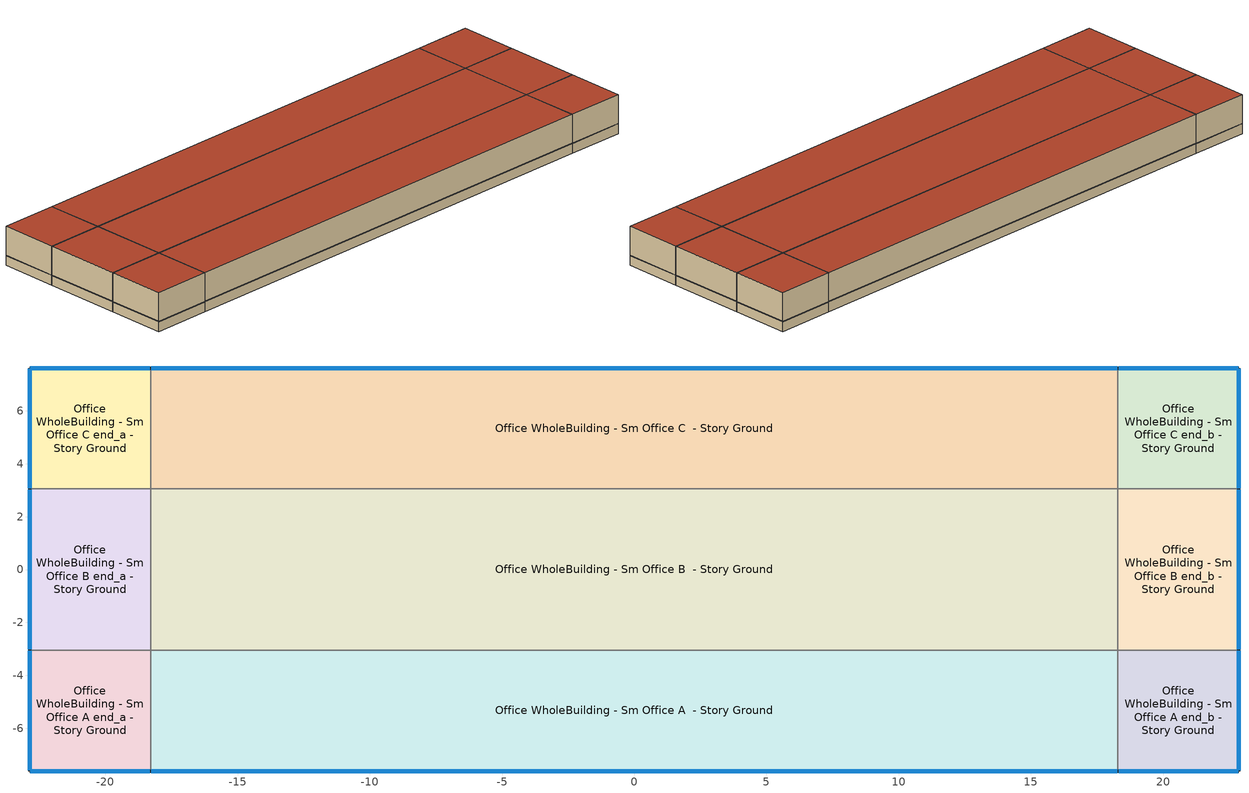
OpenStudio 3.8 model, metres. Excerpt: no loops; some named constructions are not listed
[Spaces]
Office WholeBuilding - Sm Office A end_a - Story Ground
 floor ground (Foundation F 126 Perim 914 Area 209): -22.86,-7.62 -22.86,-3.05 -18.29,-3.05 -18.29,-7.62 z0
 wall outside: -22.86,-3.05 -22.86,-7.62 -18.29,-7.62 z0:3.05
 wall to Office WholeBuilding - Sm Office B end_a - Story Ground: -18.29,-3.05 -22.86,-3.05 z0:3.05
 wall to Office WholeBuilding - Sm Office A  - Story Ground: -18.29,-7.62 -18.29,-3.05 z0:3.05
 window (Window U-0.5 SHGC 0.38): -22.86,-3.07 -22.86,-7.59 / -22.83,-7.62 -18.31,-7.62 z0.76:0.79
 roof outside: -18.29,-7.62 -18.29,-3.05 -22.86,-3.05 -22.86,-7.62 z3.05
Office WholeBuilding - Sm Office B end_a - Story Ground
 floor ground (Foundation F 126 Perim 61 Area 2787): -22.86,-3.05 -22.86,3.05 -18.29,3.05 -18.29,-3.05 z0
 wall outside: -22.86,3.05 -22.86,-3.05 z0:3.05
 wall to Office WholeBuilding - Sm Office C end_a - Story Ground: -18.29,3.05 -22.86,3.05 z0:3.05
 wall to Office WholeBuilding - Sm Office B  - Story Ground: -18.29,-3.05 -18.29,3.05 z0:3.05
 window (Window U-0.5 SHGC 0.38): -22.86,3.02 -22.86,-3.02 z0.76:0.79
 roof outside: -18.29,-3.05 -18.29,3.05 -22.86,3.05 -22.86,-3.05 z3.05
Office WholeBuilding - Sm Office C end_a - Story Ground
 floor ground (Foundation F 126 Perim 914 Area 209): -22.86,3.05 -22.86,7.62 -18.29,7.62 -18.29,3.05 z0
 wall outside: -18.29,7.62 -22.86,7.62 -22.86,3.05 z0:3.05
 wall to Office WholeBuilding - Sm Office C  - Story Ground: -18.29,3.05 -18.29,7.62 z0:3.05
 window (Window U-0.5 SHGC 0.38): -22.86,7.59 -22.86,3.07 / -18.31,7.62 -22.83,7.62 z0.76:0.79
 roof outside: -18.29,3.05 -18.29,7.62 -22.86,7.62 -22.86,3.05 z3.05
Office WholeBuilding - Sm Office A  - Story Ground
 floor ground (Foundation F 126 Perim 3658 Area 16723): -18.29,-7.62 -18.29,-3.05 18.29,-3.05 18.29,-7.62 z0
 wall outside: -18.29,-7.62 18.29,-7.62 z0:3.05
 wall to Office WholeBuilding - Sm Office B  - Story Ground: 18.29,-3.05 -18.29,-3.05 z0:3.05
 wall to Office WholeBuilding - Sm Office A end_b - Story Ground: 18.29,-7.62 18.29,-3.05 z0:3.05
 window (Window U-0.5 SHGC 0.38): -18.26,-7.62 18.26,-7.62 z0.76:0.79
 roof outside: 18.29,-7.62 18.29,-3.05 -18.29,-3.05 -18.29,-7.62 z3.05
Office WholeBuilding - Sm Office B  - Story Ground
 floor ground (Foundation F 126 Perim 0 Area 22297): -18.29,-3.05 -18.29,3.05 18.29,3.05 18.29,-3.05 z0
 wall to Office WholeBuilding - Sm Office C  - Story Ground: 18.29,3.05 -18.29,3.05 z0:3.05
 wall to Office WholeBuilding - Sm Office B end_b - Story Ground: 18.29,-3.05 18.29,3.05 z0:3.05
 roof outside: 18.29,-3.05 18.29,3.05 -18.29,3.05 -18.29,-3.05 z3.05
Office WholeBuilding - Sm Office C  - Story Ground
 floor ground (Foundation F 126 Perim 3658 Area 16723): -18.29,3.05 -18.29,7.62 18.29,7.62 18.29,3.05 z0
 wall outside: 18.29,7.62 -18.29,7.62 z0:3.05
 wall to Office WholeBuilding - Sm Office C end_b - Story Ground: 18.29,3.05 18.29,7.62 z0:3.05
 window (Window U-0.5 SHGC 0.38): 18.26,7.62 -18.26,7.62 z0.76:0.79
 roof outside: 18.29,3.05 18.29,7.62 -18.29,7.62 -18.29,3.05 z3.05
Office WholeBuilding - Sm Office A end_b - Story Ground
 floor ground (Foundation F 126 Perim 914 Area 209): 18.29,-7.62 18.29,-3.05 22.86,-3.05 22.86,-7.62 z0
 wall outside: 18.29,-7.62 22.86,-7.62 22.86,-3.05 z0:3.05
 wall to Office WholeBuilding - Sm Office B end_b - Story Ground: 22.86,-3.05 18.29,-3.05 z0:3.05
 window (Window U-0.5 SHGC 0.38): 18.31,-7.62 22.83,-7.62 / 22.86,-7.59 22.86,-3.07 z0.76:0.79
 roof outside: 22.86,-7.62 22.86,-3.05 18.29,-3.05 18.29,-7.62 z3.05
Office WholeBuilding - Sm Office B end_b - Story Ground
 floor ground (Foundation F 126 Perim 61 Area 2787): 18.29,-3.05 18.29,3.05 22.86,3.05 22.86,-3.05 z0
 wall outside: 22.86,-3.05 22.86,3.05 z0:3.05
 wall to Office WholeBuilding - Sm Office C end_b - Story Ground: 22.86,3.05 18.29,3.05 z0:3.05
 window (Window U-0.5 SHGC 0.38): 22.86,-3.02 22.86,3.02 z0.76:0.79
 roof outside: 22.86,-3.05 22.86,3.05 18.29,3.05 18.29,-3.05 z3.05
Office WholeBuilding - Sm Office C end_b - Story Ground
 floor ground (Foundation F 126 Perim 914 Area 209): 18.29,3.05 18.29,7.62 22.86,7.62 22.86,3.05 z0
 wall outside: 22.86,3.05 22.86,7.62 18.29,7.62 z0:3.05
 window (Window U-0.5 SHGC 0.38): 22.83,7.62 18.31,7.62 / 22.86,3.07 22.86,7.59 z0.76:0.79
 roof outside: 22.86,3.05 22.86,7.62 18.29,7.62 18.29,3.05 z3.05
[Schedule:Day]
Clothing Schedule Summer Clothes: 24, 0, 0.5
Office BLDG_LIGHT_EndUseData Sun Day: Average, 0, 15, 0.0610731, 0, 30, 0.0639204, 0, 45, 0.0639437, 1, 0, 0.063967, 1, 15, 0.0639903, 1, 30, 0.0640136, 1, 45, 0.0639212, 2, 0, 0.0638289, 2, 15, 0.0637365, 2, 30, 0.0636441, 2, 45, 0.0637287, 3, 0, 0.0638133, 3, 15, 0.063898, 3, 30, 0.0639826, 3, 45, 0.0635886, 4, 0, 0.0631946, 4, 15, 0.0628006, 4, 30, 0.0624066, 4, 45, 0.0625703, 5, 0, 0.0627339, 5, 15, 0.0628975, 5, 30, 0.0630612, 5, 45, 0.0632782, 6, 0, 0.0634953, 6, 15, 0.0637123, 6, 30, 0.0639294, 6, 45, 0.0639419, 7, 0, 0.0639544, 7, 15, 0.0639669, 7, 30, 0.0639793, 7, 45, 0.0639844, 8, 0, 0.0639895, 8, 15, 0.0639946, 8, 30, 0.0639996, 8, 45, 0.0639999, 9, 0, 0.0640002, 9, 15, 0.0640004, 9, 30, 0.0640007, 9, 45, 0.0633153, 10, 0, 0.0626299, 10, 15, 0.0619445, 10, 30, 0.0612591, 10, 45, 0.0611019, 11, 0, 0.0611025, 11, 15, 0.0611032, 11, 30, 0.0611039, 11, 45, 0.0611046, 12, 0, 0.0611053, 12, 15, 0.061106, 12, 30, 0.0611066, 12, 45, 0.0611073, 13, 0, 0.061108, 13, 15, 0.0611087, 13, 30, 0.0611094, 13, 45, 0.0611163, 14, 0, 0.0611233, 14, 15, 0.0611303, 14, 30, 0.0611372, 14, 45, 0.0610591, 15, 0, 0.060981, 15, 15, 0.0609029, 15, 30, 0.0608248, 15, 45, 0.060842, 16, 0, 0.0608591, 16, 15, 0.0608762, 16, 30, 0.0608934, 16, 45, 0.0609562, 17, 0, 0.0610191, 17, 15, 0.061082, 17, 30, 0.0611448, 17, 45, 0.0611839, 18, 0, 0.0612229, 18, 15, 0.061262, 18, 30, 0.061301, 18, 45, 0.0612058, 19, 0, 0.0611105, 19, 15, 0.0610153, 19, 30, 0.0609201, 19, 45, 0.0609458, 20, 0, 0.0609715, 20, 15, 0.0609972, 20, 30, 0.0610229, 20, 45, 0.061121, 21, 0, 0.0612191, 21, 15, 0.0613172, 21, 30, 0.0614153, 21, 45, 0.062068, 22, 0, 0.0627207, 22, 15, 0.0633734, 22, 30, 0.0640261, 22, 45, 0.0639992, 23, 0, 0.0639723, 23, 15, 0.0639453, 23, 30, 0.0639184, 23, 45, 0.0639189, 24, 0, 0.0639194
Office BLDG_EQUIP_EndUseData Sat Day: Average, 0, 15, 0.619409, 0, 30, 0.618235, 0, 45, 0.617062, 1, 0, 0.615888, 1, 15, 0.614714, 1, 30, 0.61354, 1, 45, 0.612366, 2, 0, 0.611192, 2, 15, 0.610018, 2, 30, 0.608845, 2, 45, 0.607671, 3, 0, 0.606497, 3, 15, 0.605323, 3, 30, 0.604149, 3, 45, 0.602975, 4, 0, 0.601801, 4, 15, 0.600628, 4, 30, 0.599454, 4, 45, 0.600961, 5, 0, 0.602469, 5, 15, 0.603976, 5, 30, 0.605484, 5, 45, 0.596439, 6, 0, 0.587394, 6, 15, 0.578349, 6, 30, 0.569304, 6, 45, 0.565057, 7, 0, 0.560811, 7, 15, 0.556565, 7, 30, 0.552319, 7, 45, 0.550937, 8, 0, 0.549555, 8, 15, 0.548173, 8, 30, 0.546791, 8, 45, 0.546641, 9, 0, 0.54649, 9, 15, 0.546339, 9, 30, 0.546188, 9, 45, 0.545912, 10, 0, 0.545636, 10, 15, 0.545359, 10, 30, 0.545083, 10, 45, 0.544153, 11, 0, 0.543224, 11, 15, 0.542294, 11, 30, 0.541364, 11, 45, 0.538902, 12, 0, 0.53644, 12, 15, 0.533977, 12, 30, 0.531515, 12, 41, 0.493526, 12, 52, 0.44016, 13, 7, 0.442321, 13, 22, 0.444482, 13, 37, 0.446642, 13, 52, 0.448803, 14, 7, 0.45212, 14, 22, 0.455436, 14, 37, 0.458753, 14, 52, 0.462069, 15, 3, 0.472722, 15, 15, 0.494129, 15, 30, 0.493375, 15, 45, 0.492621, 16, 0, 0.491868, 16, 15, 0.491114, 16, 30, 0.493903, 16, 45, 0.496692, 17, 0, 0.499481, 17, 15, 0.502269, 17, 30, 0.508274, 17, 45, 0.514279, 18, 0, 0.520284, 18, 15, 0.526289, 18, 30, 0.534555, 18, 45, 0.542822, 19, 0, 0.551088, 19, 15, 0.559354, 19, 30, 0.568098, 19, 45, 0.576841, 20, 0, 0.585585, 20, 15, 0.594328, 20, 30, 0.601162, 20, 45, 0.607996, 21, 0, 0.61483, 21, 15, 0.621664, 21, 30, 0.623448, 21, 45, 0.625232, 22, 0, 0.627016, 22, 15, 0.6288, 22, 30, 0.627626, 22, 45, 0.626452, 23, 0, 0.625278, 23, 15, 0.624105, 23, 30, 0.622931, 23, 45, 0.621757, 24, 0, 0.620583
Office BLDG_EQUIP_EndUseData Sun Day: Average, 0, 15, 0.552077, 0, 30, 0.468345, 0, 45, 0.468952, 1, 0, 0.469558, 1, 15, 0.470165, 1, 30, 0.470772, 1, 45, 0.467511, 2, 0, 0.46425, 2, 15, 0.46099, 2, 30, 0.457729, 2, 45, 0.457426, 3, 0, 0.457123, 3, 15, 0.456819, 3, 30, 0.456516, 3, 45, 0.459751, 4, 0, 0.462987, 4, 15, 0.466222, 4, 30, 0.469457, 4, 45, 0.476459, 5, 0, 0.48346, 5, 15, 0.490461, 5, 30, 0.497463, 5, 45, 0.509494, 6, 0, 0.521525, 6, 15, 0.533557, 6, 30, 0.545588, 6, 45, 0.558883, 7, 0, 0.572178, 7, 15, 0.585473, 7, 30, 0.598769, 7, 45, 0.608651, 8, 0, 0.618534, 8, 15, 0.628417, 8, 30, 0.6383, 8, 45, 0.638098, 9, 0, 0.637896, 9, 15, 0.637693, 9, 30, 0.637491, 9, 45, 0.618769, 10, 0, 0.600047, 10, 15, 0.581326, 10, 30, 0.562604, 10, 45, 0.55711, 11, 0, 0.55723, 11, 15, 0.55735, 11, 30, 0.55747, 11, 45, 0.557589, 12, 0, 0.557709, 12, 15, 0.557829, 12, 30, 0.557949, 12, 45, 0.558069, 13, 0, 0.558189, 13, 15, 0.558308, 13, 30, 0.558428, 13, 45, 0.562119, 14, 0, 0.565809, 14, 15, 0.569499, 14, 30, 0.573189, 14, 45, 0.575211, 15, 0, 0.577233, 15, 15, 0.579256, 15, 30, 0.581278, 15, 45, 0.579534, 16, 0, 0.57779, 16, 15, 0.576046, 16, 30, 0.574301, 16, 45, 0.567654, 17, 0, 0.561006, 17, 15, 0.554359, 17, 30, 0.547711, 17, 45, 0.53798, 18, 0, 0.528249, 18, 15, 0.518518, 18, 30, 0.508786, 18, 45, 0.503099, 19, 0, 0.497412, 19, 15, 0.491725, 19, 30, 0.486038, 19, 45, 0.478177, 20, 0, 0.470317, 20, 15, 0.462456, 20, 30, 0.454595, 20, 45, 0.452649, 21, 0, 0.450702, 21, 15, 0.448756, 21, 30, 0.44681, 21, 45, 0.447644, 22, 0, 0.448478, 22, 15, 0.449312, 22, 30, 0.450146, 22, 45, 0.455732, 23, 0, 0.461318, 23, 15, 0.466904, 23, 30, 0.47249, 23, 45, 0.471454, 24, 0, 0.470418
Small Office Infil Quarter On Sun Day: 24, 0, 1
Small Office Infil Quarter On WntrDsn|Sat Day: 6, 0, 1, 18, 0, 0.25, 24, 0, 1
